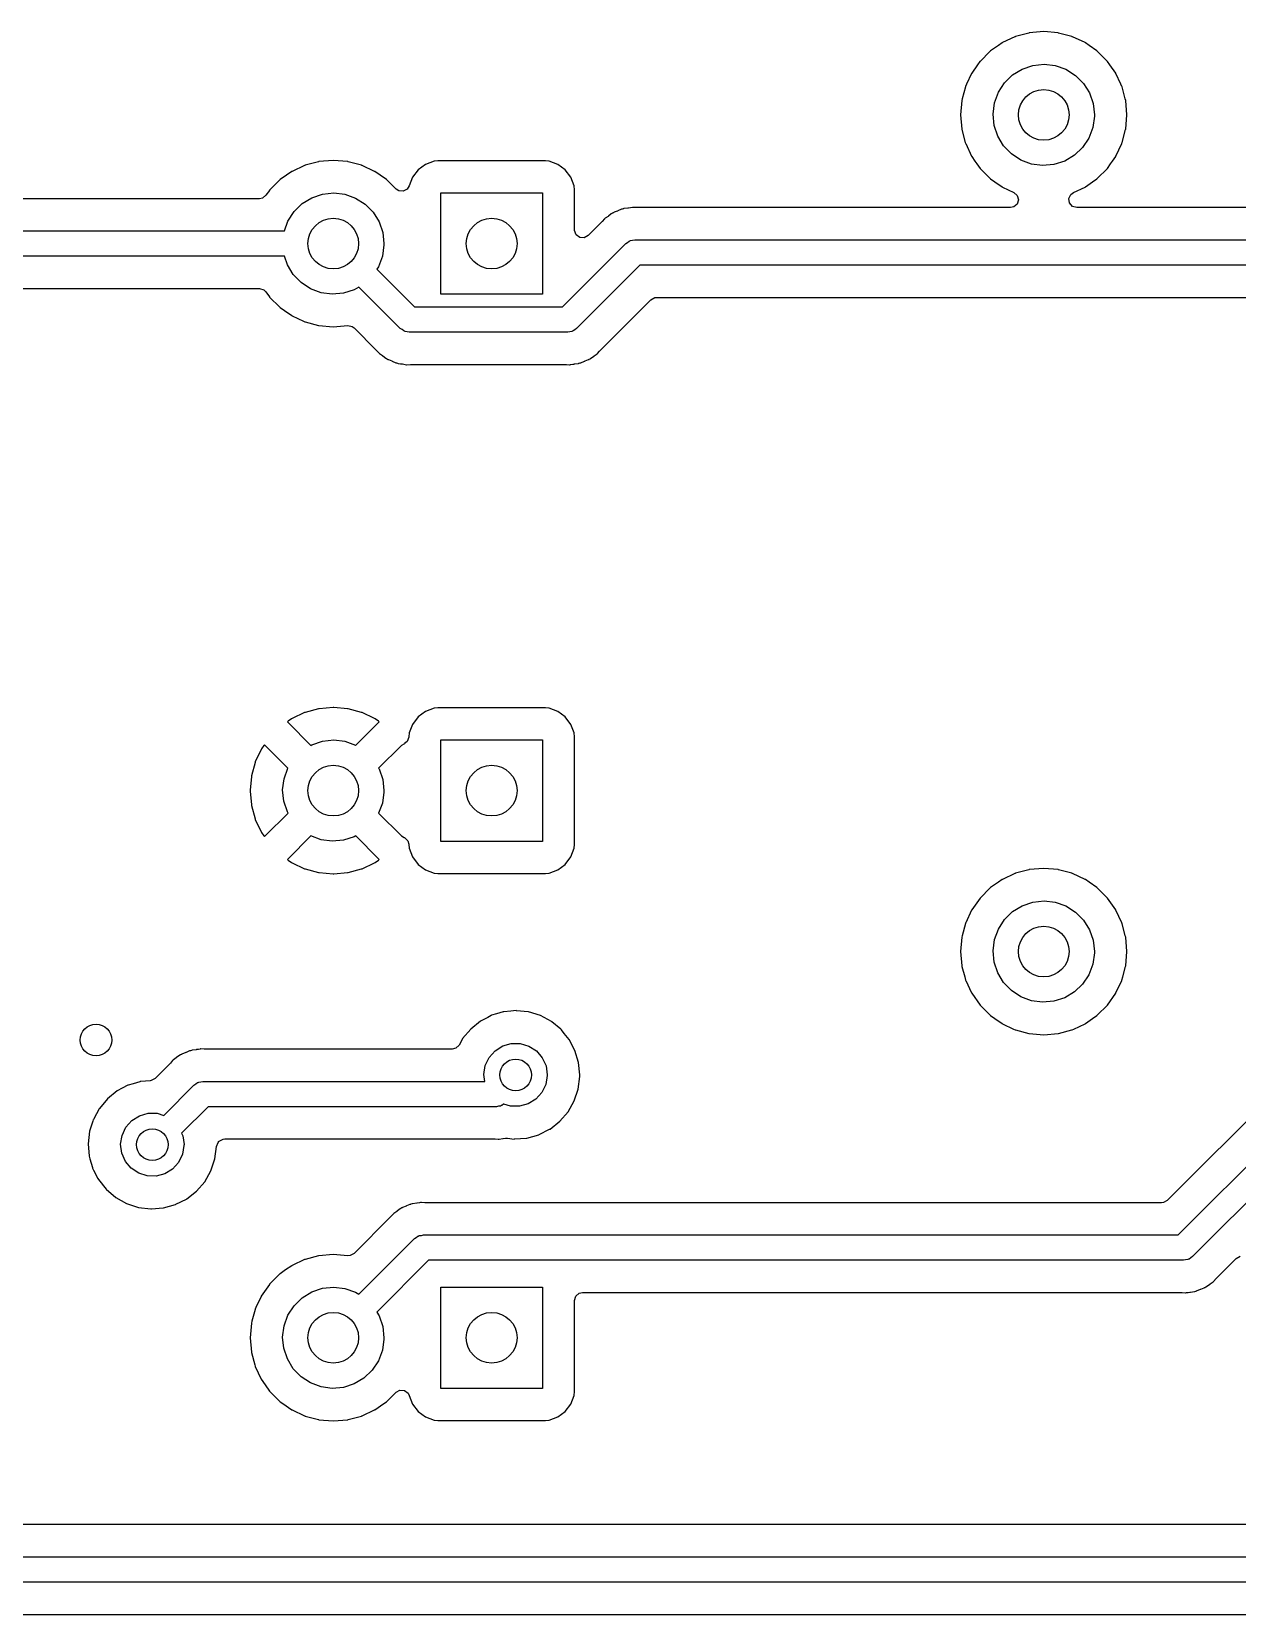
# Model space of a CAD drawing. Extents: x 61 to 228, y -146 to -45.
# Drawn here: x 96.11 to 115.15, y -111.45 to -86.47 of the extents above; entities that cross this region are included whole.
import ezdxf

# ---------------------------------------------------------------- set-up
doc = ezdxf.new("R2010")
doc.units = 0
doc.layers.add('BLACK', color=7, linetype='CONTINUOUS')

msp = doc.modelspace()

# ---------------------------------------------------------------- linework, layer by layer
at = {"layer": 'BLACK', "linetype": 'CONTINUOUS'}
for p, q in [((111.376, -86.6867), (111.252, -86.773)), ((111.435, -86.6449), (111.376, -86.6867)), ((111.44, -86.6426), (111.435, -86.6449)), ((111.638, -86.5504), (111.44, -86.6426)), ((111.44, -86.6426), (111.44, -86.6426)), ((111.643, -86.5481), (111.638, -86.5504)), ((111.638, -86.5504), (111.638, -86.5504)), ((111.648, -86.5467), (111.643, -86.5481)), ((111.859, -86.4903), (111.648, -86.5467)), ((111.648, -86.5467), (111.648, -86.5467)), ((111.864, -86.4889), (111.859, -86.4903)), ((111.859, -86.4903), (111.859, -86.4903)), ((112.092, -86.4689), (111.864, -86.4889)), ((112.32, -86.4889), (112.092, -86.4689)), ((112.325, -86.4903), (112.32, -86.4889)), ((112.326, -86.4903), (112.325, -86.4903)), ((112.536, -86.5467), (112.326, -86.4903)), ((112.541, -86.5481), (112.536, -86.5467)), ((112.536, -86.5467), (112.536, -86.5467)), ((112.546, -86.5504), (112.541, -86.5481)), ((112.744, -86.6426), (112.546, -86.5504)), ((112.546, -86.5504), (112.546, -86.5504)), ((112.749, -86.6449), (112.744, -86.6426)), ((112.744, -86.6426), (112.744, -86.6426)), ((112.809, -86.6867), (112.749, -86.6449)), ((112.932, -86.773), (112.809, -86.6867)), ((111.083, -86.9426), (111.046, -86.995)), ((111.086, -86.9381), (111.083, -86.9426)), ((111.083, -86.9426), (111.083, -86.9426)), ((111.248, -86.7762), (111.086, -86.9381)), ((111.252, -86.773), (111.248, -86.7762)), ((111.252, -86.773), (111.252, -86.773)), ((112.936, -86.7762), (112.932, -86.773)), ((112.932, -86.773), (112.932, -86.773)), ((113.098, -86.9381), (112.936, -86.7762)), ((113.101, -86.9426), (113.098, -86.9381)), ((113.138, -86.995), (113.101, -86.9426)), ((113.101, -86.9426), (113.101, -86.9426)), ((110.952, -87.1306), (110.874, -87.2984)), ((110.955, -87.1257), (110.952, -87.1306)), ((110.952, -87.1306), (110.952, -87.1306)), ((111.046, -86.995), (110.955, -87.1257)), ((111.472, -87.2768), (111.6, -87.152)), ((111.6, -87.152), (111.751, -87.0585)), ((111.751, -87.0585), (111.92, -87.0011)), ((111.92, -87.0011), (112.098, -86.9824)), ((112.098, -86.9824), (112.275, -87.0035)), ((112.275, -87.0035), (112.443, -87.0634)), ((112.443, -87.0634), (112.593, -87.1589)), ((112.593, -87.1589), (112.719, -87.2855)), ((113.23, -87.1257), (113.138, -86.995)), ((113.232, -87.1306), (113.23, -87.1257)), ((113.31, -87.2984), (113.232, -87.1306)), ((113.232, -87.1306), (113.232, -87.1306)), ((110.856, -87.3385), (110.805, -87.532)), ((110.858, -87.3332), (110.856, -87.3385)), ((110.856, -87.3385), (110.856, -87.3385)), ((110.874, -87.2984), (110.858, -87.3332)), ((111.315, -87.5943), (111.376, -87.4267)), ((111.376, -87.4267), (111.472, -87.2768)), ((112.719, -87.2855), (112.814, -87.4367)), ((112.814, -87.4367), (112.872, -87.6052)), ((113.326, -87.3332), (113.31, -87.2984)), ((113.328, -87.3385), (113.326, -87.3332)), ((113.38, -87.532), (113.328, -87.3385)), ((113.328, -87.3385), (113.328, -87.3385)), ((110.799, -87.5543), (110.779, -87.7824)), ((110.805, -87.532), (110.799, -87.5543)), ((111.292, -87.7712), (111.315, -87.5943)), ((112.872, -87.6052), (112.892, -87.7824)), ((113.386, -87.5543), (113.38, -87.532)), ((113.406, -87.7824), (113.386, -87.5543)), ((110.779, -87.7824), (110.799, -88.0105)), ((111.31, -87.9487), (111.292, -87.7712)), ((112.892, -87.8047), (112.867, -87.9814)), ((112.892, -87.7824), (112.892, -87.8047)), ((113.386, -88.0105), (113.406, -87.7824)), ((110.799, -88.0105), (110.8, -88.0158)), ((110.8, -88.0158), (110.8, -88.0158)), ((110.8, -88.0158), (110.854, -88.2164)), ((111.366, -88.118), (111.31, -87.9487)), ((111.458, -88.2705), (111.366, -88.118)), ((112.804, -88.1481), (112.705, -88.2966)), ((112.867, -87.9814), (112.804, -88.1481)), ((113.33, -88.2164), (113.384, -88.0158)), ((113.384, -88.0158), (113.386, -88.0105)), ((113.384, -88.0158), (113.384, -88.0158)), ((110.854, -88.2164), (110.858, -88.2316)), ((110.858, -88.2316), (110.86, -88.2366)), ((110.86, -88.2366), (110.86, -88.2366)), ((110.86, -88.2366), (110.952, -88.4342)), ((110.952, -88.4342), (110.952, -88.4342)), ((110.952, -88.4342), (110.955, -88.4391)), ((110.955, -88.4391), (111.005, -88.5118)), ((111.582, -88.3988), (111.458, -88.2705)), ((111.731, -88.4965), (111.582, -88.3988)), ((112.576, -88.4196), (112.423, -88.5109)), ((112.705, -88.2966), (112.576, -88.4196)), ((113.179, -88.5118), (113.23, -88.4391)), ((113.23, -88.4391), (113.232, -88.4342)), ((113.232, -88.4342), (113.324, -88.2366)), ((113.232, -88.4342), (113.232, -88.4342)), ((113.324, -88.2366), (113.326, -88.2316)), ((113.324, -88.2366), (113.324, -88.2366)), ((113.326, -88.2316), (113.33, -88.2164)), ((100.219, -88.6769), (100.138, -88.734)), ((100.224, -88.6746), (100.219, -88.6769)), ((100.422, -88.5824), (100.224, -88.6746)), ((100.224, -88.6746), (100.224, -88.6746)), ((100.427, -88.5801), (100.422, -88.5824)), ((100.422, -88.5824), (100.422, -88.5824)), ((100.432, -88.5787), (100.427, -88.5801)), ((100.643, -88.5223), (100.432, -88.5787)), ((100.432, -88.5787), (100.432, -88.5787)), ((100.648, -88.5209), (100.643, -88.5223)), ((100.643, -88.5223), (100.643, -88.5223)), ((100.876, -88.5009), (100.648, -88.5209)), ((101.104, -88.5209), (100.876, -88.5009)), ((101.109, -88.5223), (101.104, -88.5209)), ((101.11, -88.5223), (101.109, -88.5223)), ((101.32, -88.5787), (101.11, -88.5223)), ((101.325, -88.5801), (101.32, -88.5787)), ((101.32, -88.5787), (101.32, -88.5787)), ((101.33, -88.5824), (101.325, -88.5801)), ((101.528, -88.6746), (101.33, -88.5824)), ((101.33, -88.5824), (101.33, -88.5824)), ((101.533, -88.6769), (101.528, -88.6746)), ((101.528, -88.6746), (101.528, -88.6746)), ((101.614, -88.734), (101.533, -88.6769)), ((102.213, -88.6511), (102.125, -88.7677)), ((102.329, -88.5638), (102.213, -88.6511)), ((102.466, -88.5127), (102.329, -88.5638)), ((102.528, -88.5059), (102.466, -88.5127)), ((104.224, -88.5059), (102.528, -88.5059)), ((104.286, -88.5127), (104.224, -88.5059)), ((104.423, -88.5638), (104.286, -88.5127)), ((104.539, -88.6511), (104.423, -88.5638)), ((104.627, -88.7677), (104.539, -88.6511)), ((111.005, -88.5118), (111.037, -88.5562)), ((111.037, -88.5562), (111.086, -88.6267)), ((111.086, -88.6267), (111.248, -88.7886)), ((111.899, -88.5586), (111.731, -88.4965)), ((112.075, -88.5822), (111.899, -88.5586)), ((112.253, -88.5661), (112.075, -88.5822)), ((112.423, -88.5109), (112.253, -88.5661)), ((112.936, -88.7886), (113.098, -88.6267)), ((113.098, -88.6267), (113.148, -88.5562)), ((113.148, -88.5562), (113.179, -88.5118)), ((100.032, -88.8082), (99.8699, -88.9701)), ((100.036, -88.805), (100.032, -88.8082)), ((100.138, -88.734), (100.036, -88.805)), ((100.036, -88.805), (100.036, -88.805)), ((101.716, -88.805), (101.614, -88.734)), ((101.72, -88.8082), (101.716, -88.805)), ((101.716, -88.805), (101.716, -88.805)), ((101.866, -88.9539), (101.72, -88.8082)), ((102.072, -88.9034), (102.043, -88.9556)), ((102.074, -88.9041), (102.072, -88.9034)), ((102.125, -88.7677), (102.074, -88.9041)), ((104.678, -88.9041), (104.627, -88.7677)), ((104.685, -88.9663), (104.678, -88.9041)), ((111.248, -88.7886), (111.252, -88.7918)), ((111.252, -88.7918), (111.252, -88.7918)), ((111.252, -88.7918), (111.321, -88.84)), ((111.321, -88.84), (111.435, -88.9199)), ((111.435, -88.9199), (111.44, -88.9222)), ((111.44, -88.9222), (111.44, -88.9222)), ((111.44, -88.9222), (111.622, -89.0067)), ((112.563, -89.0067), (112.744, -88.9222)), ((112.744, -88.9222), (112.749, -88.9199)), ((112.744, -88.9222), (112.744, -88.9222)), ((112.749, -88.9199), (112.863, -88.84)), ((112.863, -88.84), (112.932, -88.7918)), ((112.932, -88.7918), (112.936, -88.7886)), ((112.932, -88.7918), (112.932, -88.7918)), ((99.7092, -89.1059), (79.1809, -89.1059)), ((99.757, -89.0965), (99.7092, -89.1059)), ((99.8124, -89.0522), (99.757, -89.0965)), ((99.8667, -88.9746), (99.8124, -89.0522)), ((99.8699, -88.9701), (99.8667, -88.9746)), ((99.8667, -88.9746), (99.8667, -88.9746)), ((100.256, -89.3088), (100.384, -89.184)), ((100.384, -89.184), (100.535, -89.0905)), ((100.535, -89.0905), (100.704, -89.0331)), ((100.704, -89.0331), (100.882, -89.0144)), ((100.882, -89.0144), (101.059, -89.0355)), ((101.059, -89.0355), (101.227, -89.0954)), ((101.227, -89.0954), (101.377, -89.1909)), ((101.377, -89.1909), (101.503, -89.3175)), ((101.909, -88.982), (101.866, -88.9539)), ((101.98, -88.9884), (101.909, -88.982)), ((102.043, -88.9556), (101.98, -88.9884)), ((102.576, -90.6144), (102.576, -89.0144)), ((102.576, -89.0144), (104.176, -89.0144)), ((104.176, -89.0144), (104.176, -90.6144)), ((104.685, -89.5988), (104.685, -88.9663)), ((111.674, -89.1899), (111.62, -89.236)), ((111.622, -89.0067), (111.675, -89.0537)), ((111.694, -89.1219), (111.674, -89.1899)), ((111.675, -89.0537), (111.694, -89.1219)), ((112.491, -89.103), (112.521, -89.0384)), ((112.501, -89.1733), (112.491, -89.103)), ((112.548, -89.2269), (112.501, -89.1733)), ((112.521, -89.0384), (112.563, -89.0067)), ((100.16, -89.4587), (100.256, -89.3088)), ((101.503, -89.3175), (101.598, -89.4687)), ((105.157, -89.4257), (105.121, -89.4666)), ((105.162, -89.4201), (105.157, -89.4257)), ((105.157, -89.4257), (105.157, -89.4257)), ((105.17, -89.4146), (105.162, -89.4201)), ((105.213, -89.3848), (105.17, -89.4146)), ((105.215, -89.3839), (105.213, -89.3848)), ((105.22, -89.38), (105.215, -89.3839)), ((105.265, -89.3457), (105.22, -89.38)), ((105.271, -89.3411), (105.265, -89.3457)), ((105.265, -89.3457), (105.265, -89.3457)), ((105.278, -89.3381), (105.271, -89.3411)), ((105.28, -89.3367), (105.278, -89.3381)), ((105.295, -89.3285), (105.28, -89.3367)), ((105.297, -89.3272), (105.295, -89.3285)), ((105.303, -89.3229), (105.297, -89.3272)), ((105.311, -89.3203), (105.303, -89.3229)), ((105.343, -89.3081), (105.311, -89.3203)), ((105.311, -89.3203), (105.311, -89.3203)), ((105.363, -89.3004), (105.343, -89.3081)), ((105.369, -89.2979), (105.363, -89.3004)), ((105.428, -89.2722), (105.369, -89.2979)), ((105.435, -89.2709), (105.428, -89.2722)), ((105.438, -89.2701), (105.435, -89.2709)), ((105.454, -89.2657), (105.438, -89.2701)), ((105.457, -89.265), (105.454, -89.2657)), ((105.464, -89.2623), (105.457, -89.265)), ((105.527, -89.2547), (105.464, -89.2623)), ((105.534, -89.2537), (105.527, -89.2547)), ((105.597, -89.2427), (105.534, -89.2537)), ((105.604, -89.2432), (105.597, -89.2427)), ((105.654, -89.2466), (105.604, -89.2432)), ((105.604, -89.2432), (105.604, -89.2432)), ((105.663, -89.2469), (105.654, -89.2466)), ((111.568, -89.2469), (105.663, -89.2469)), ((111.62, -89.236), (111.568, -89.2469)), ((112.616, -89.2469), (112.548, -89.2269)), ((116.568, -89.2469), (112.616, -89.2469)), ((78.9971, -89.6144), (100.103, -89.6144)), ((100.103, -89.6144), (100.16, -89.4587)), ((101.598, -89.4687), (101.656, -89.6372)), ((101.656, -89.6372), (101.676, -89.8144)), ((104.685, -89.6077), (104.685, -89.5988)), ((104.71, -89.6743), (104.685, -89.6077)), ((104.767, -89.7168), (104.71, -89.6743)), ((104.9, -89.6879), (104.837, -89.7219)), ((105.116, -89.4719), (104.9, -89.6879)), ((105.121, -89.4666), (105.116, -89.4719)), ((101.676, -89.8367), (101.651, -90.0134)), ((101.676, -89.8144), (101.676, -89.8367)), ((104.493, -90.8139), (105.493, -89.8138)), ((104.837, -89.7219), (104.767, -89.7168)), ((105.493, -89.8138), (105.521, -89.796)), ((105.521, -89.796), (105.547, -89.7752)), ((105.547, -89.7752), (105.559, -89.7727)), ((105.559, -89.7727), (105.568, -89.7666)), ((105.568, -89.7666), (105.602, -89.7629)), ((105.602, -89.7629), (105.634, -89.7554)), ((105.634, -89.7554), (131.739, -89.7554)), ((100.105, -90.0144), (79.1244, -90.0144)), ((100.15, -90.15), (100.105, -90.0144)), ((100.242, -90.3025), (100.15, -90.15)), ((101.588, -90.1801), (101.562, -90.2179)), ((101.651, -90.0134), (101.588, -90.1801)), ((105.717, -90.1554), (104.717, -91.1556)), ((131.739, -90.1554), (105.717, -90.1554)), ((100.366, -90.4308), (100.242, -90.3025)), ((100.515, -90.5285), (100.366, -90.4308)), ((101.562, -90.2179), (102.158, -90.8139)), ((79.4721, -90.5229), (99.7092, -90.5229)), ((99.7092, -90.5229), (99.7773, -90.5429)), ((99.7773, -90.5429), (99.8124, -90.5766)), ((99.8124, -90.5766), (99.8667, -90.6542)), ((99.8667, -90.6542), (99.8699, -90.6587)), ((99.8699, -90.6587), (100.032, -90.8206)), ((100.683, -90.5906), (100.515, -90.5285)), ((100.859, -90.6142), (100.683, -90.5906)), ((101.037, -90.5981), (100.859, -90.6142)), ((101.207, -90.5429), (101.037, -90.5981)), ((101.279, -90.4999), (101.207, -90.5429)), ((101.934, -91.1553), (101.279, -90.4999)), ((104.176, -90.6144), (102.576, -90.6144)), ((105.891, -90.7008), (105.953, -90.6668)), ((105.953, -90.6668), (105.98, -90.6639)), ((105.98, -90.6639), (115.755, -90.6639)), ((100.032, -90.8206), (100.036, -90.8238)), ((100.036, -90.8238), (100.036, -90.8238)), ((100.036, -90.8238), (100.105, -90.872)), ((100.105, -90.872), (100.219, -90.9519)), ((102.158, -90.8139), (104.493, -90.8139)), ((105.094, -91.4975), (105.891, -90.7008)), ((100.219, -90.9519), (100.224, -90.9542)), ((100.224, -90.9542), (100.224, -90.9542)), ((100.224, -90.9542), (100.403, -91.0376)), ((100.403, -91.0376), (100.427, -91.0487)), ((100.427, -91.0487), (100.432, -91.0501)), ((100.432, -91.0501), (100.432, -91.0501)), ((100.432, -91.0501), (100.643, -91.1065)), ((100.643, -91.1065), (100.643, -91.1065)), ((100.643, -91.1065), (100.648, -91.1079)), ((100.648, -91.1079), (100.876, -91.1279)), ((100.876, -91.1279), (101.104, -91.108)), ((101.104, -91.108), (101.174, -91.1219)), ((101.174, -91.1219), (101.204, -91.1444)), ((101.204, -91.1444), (101.554, -91.4944)), ((101.962, -91.1731), (101.934, -91.1553)), ((101.989, -91.194), (101.962, -91.1731)), ((104.688, -91.1733), (104.662, -91.1941)), ((104.717, -91.1556), (104.688, -91.1733)), ((102, -91.1966), (101.989, -91.194)), ((102.01, -91.2027), (102, -91.1966)), ((102.043, -91.2064), (102.01, -91.2027)), ((102.075, -91.2139), (102.043, -91.2064)), ((104.576, -91.2139), (102.075, -91.2139)), ((104.608, -91.2065), (104.576, -91.2139)), ((104.641, -91.2028), (104.608, -91.2065)), ((104.651, -91.1967), (104.641, -91.2028)), ((104.662, -91.1941), (104.651, -91.1967)), ((101.554, -91.4944), (101.56, -91.5007)), ((101.56, -91.5007), (101.598, -91.5443)), ((101.598, -91.5443), (101.604, -91.5487)), ((101.604, -91.5487), (101.65, -91.581)), ((101.65, -91.581), (101.656, -91.585)), ((101.656, -91.585), (101.706, -91.6244)), ((101.706, -91.6244), (101.713, -91.6275)), ((101.713, -91.6275), (101.715, -91.6289)), ((101.715, -91.6289), (101.73, -91.6373)), ((101.73, -91.6373), (101.732, -91.6385)), ((101.732, -91.6385), (101.738, -91.6429)), ((101.738, -91.6429), (101.745, -91.6457)), ((101.745, -91.6457), (101.745, -91.6457)), ((101.745, -91.6457), (101.798, -91.6661)), ((101.798, -91.6661), (101.804, -91.6687)), ((101.804, -91.6687), (101.862, -91.695)), ((104.782, -91.6972), (104.84, -91.6715)), ((104.84, -91.6715), (104.847, -91.669)), ((104.847, -91.669), (104.851, -91.6673)), ((104.851, -91.6673), (104.906, -91.6464)), ((104.906, -91.6464), (104.913, -91.6421)), ((104.913, -91.6421), (104.915, -91.6409)), ((104.915, -91.6409), (104.93, -91.6326)), ((104.93, -91.6326), (104.932, -91.6313)), ((104.932, -91.6313), (104.939, -91.6282)), ((104.939, -91.6282), (104.99, -91.5893)), ((104.99, -91.5893), (104.995, -91.5855)), ((104.995, -91.5855), (105.041, -91.5536)), ((105.041, -91.5536), (105.048, -91.5493)), ((105.041, -91.5536), (105.041, -91.5536)), ((105.048, -91.5493), (105.08, -91.5133)), ((105.08, -91.5133), (105.089, -91.5027)), ((105.089, -91.5027), (105.094, -91.4975)), ((101.862, -91.695), (101.87, -91.6963)), ((101.87, -91.6963), (101.872, -91.6971)), ((101.872, -91.6971), (101.888, -91.7018)), ((101.888, -91.7018), (101.891, -91.7024)), ((101.891, -91.7024), (101.898, -91.7052)), ((101.898, -91.7052), (101.906, -91.7062)), ((101.906, -91.7062), (101.906, -91.7062)), ((101.906, -91.7062), (101.938, -91.7105)), ((101.938, -91.7105), (101.961, -91.7135)), ((101.961, -91.7135), (101.968, -91.7146)), ((101.968, -91.7146), (102.031, -91.7262)), ((102.031, -91.7262), (102.038, -91.7258)), ((102.038, -91.7258), (102.093, -91.7226)), ((102.038, -91.7258), (102.038, -91.7258)), ((102.093, -91.7226), (102.1, -91.7224)), ((102.1, -91.7224), (104.547, -91.7224)), ((104.547, -91.7224), (104.555, -91.7227)), ((104.555, -91.7227), (104.605, -91.7261)), ((104.605, -91.7261), (104.605, -91.7261)), ((104.605, -91.7261), (104.613, -91.7266)), ((104.613, -91.7266), (104.62, -91.7253)), ((104.62, -91.7253), (104.658, -91.7188)), ((104.62, -91.7253), (104.62, -91.7253)), ((104.658, -91.7188), (104.676, -91.7156)), ((104.676, -91.7156), (104.682, -91.7147)), ((104.682, -91.7147), (104.746, -91.707)), ((104.746, -91.707), (104.753, -91.7043)), ((104.753, -91.7043), (104.756, -91.7037)), ((104.756, -91.7037), (104.772, -91.6992)), ((104.772, -91.6992), (104.774, -91.6985)), ((104.774, -91.6985), (104.782, -91.6972)), ((100.643, -97.1588), (100.432, -97.2152)), ((100.654, -97.1569), (100.643, -97.1588)), ((100.871, -97.1379), (100.654, -97.1569)), ((100.882, -97.1379), (100.871, -97.1379)), ((101.099, -97.1569), (100.882, -97.1379)), ((101.109, -97.1588), (101.099, -97.1569)), ((101.32, -97.2152), (101.109, -97.1588)), ((102.466, -97.1487), (102.329, -97.1998)), ((102.528, -97.1419), (102.466, -97.1487)), ((104.224, -97.1419), (102.528, -97.1419)), ((104.286, -97.1487), (104.224, -97.1419)), ((104.423, -97.1998), (104.286, -97.1487)), ((100.163, -97.3529), (100.155, -97.3634)), ((100.155, -97.3634), (100.162, -97.3768)), ((100.162, -97.3768), (100.521, -97.7357)), ((100.215, -97.3165), (100.163, -97.3529)), ((100.225, -97.311), (100.215, -97.3165)), ((100.422, -97.2189), (100.225, -97.311)), ((100.432, -97.2152), (100.422, -97.2189)), ((101.232, -97.7349), (101.591, -97.3761)), ((101.33, -97.2189), (101.32, -97.2152)), ((101.528, -97.311), (101.33, -97.2189)), ((101.537, -97.3165), (101.528, -97.311)), ((101.588, -97.3523), (101.537, -97.3165)), ((101.598, -97.3643), (101.588, -97.3523)), ((101.591, -97.3761), (101.598, -97.3643)), ((102.125, -97.4037), (102.074, -97.5401)), ((102.213, -97.2871), (102.125, -97.4037)), ((102.329, -97.1998), (102.213, -97.2871)), ((104.539, -97.2871), (104.423, -97.1998)), ((104.627, -97.4037), (104.539, -97.2871)), ((104.678, -97.5401), (104.627, -97.4037)), ((100.535, -97.7265), (100.704, -97.6691)), ((100.704, -97.6691), (100.882, -97.6504)), ((100.882, -97.6504), (101.059, -97.6715)), ((101.059, -97.6715), (101.227, -97.7314)), ((102.044, -97.6725), (101.998, -97.7082)), ((102.068, -97.6056), (102.044, -97.6725)), ((102.074, -97.5401), (102.068, -97.6023)), ((102.068, -97.6023), (102.068, -97.6056)), ((102.576, -99.2504), (102.576, -97.6504)), ((102.576, -97.6504), (104.176, -97.6504)), ((104.176, -97.6504), (104.176, -99.2504)), ((104.685, -97.6023), (104.678, -97.5401)), ((104.685, -99.2985), (104.685, -97.6023)), ((99.7367, -97.7989), (99.6446, -97.9963)), ((99.7422, -97.7894), (99.7367, -97.7989)), ((99.778, -97.7382), (99.7422, -97.7894)), ((99.79, -97.7289), (99.778, -97.7382)), ((99.8018, -97.7353), (99.79, -97.7289)), ((100.16, -98.0937), (99.8018, -97.7353)), ((100.521, -97.7357), (100.535, -97.7265)), ((101.227, -97.7314), (101.232, -97.7349)), ((101.95, -97.736), (101.591, -98.0945)), ((101.988, -97.7161), (101.95, -97.736)), ((101.999, -97.7101), (101.988, -97.7158)), ((101.988, -97.7158), (101.988, -97.716)), ((101.988, -97.716), (101.988, -97.7161)), ((101.998, -97.7082), (101.999, -97.7101)), ((99.6409, -98.0066), (99.5845, -98.2171)), ((99.6446, -97.9963), (99.6409, -98.0066)), ((100.099, -98.2623), (100.16, -98.0947)), ((100.16, -98.0947), (100.16, -98.0937)), ((101.591, -98.0945), (101.598, -98.1047)), ((101.598, -98.1047), (101.656, -98.2732)), ((99.5826, -98.2279), (99.5636, -98.4449)), ((99.5845, -98.2171), (99.5826, -98.2279)), ((100.076, -98.4392), (100.099, -98.2623)), ((101.656, -98.2732), (101.676, -98.4504)), ((99.5636, -98.4449), (99.5636, -98.4559)), ((99.5636, -98.4559), (99.5826, -98.6729)), ((99.5826, -98.6729), (99.5845, -98.6837)), ((99.5845, -98.6837), (99.6409, -98.8942)), ((100.094, -98.6167), (100.076, -98.4392)), ((100.15, -98.786), (100.094, -98.6167)), ((101.651, -98.6494), (101.591, -98.8064)), ((101.676, -98.4727), (101.651, -98.6494)), ((101.676, -98.4504), (101.676, -98.4727)), ((99.6409, -98.8942), (99.6446, -98.9045)), ((99.6446, -98.9045), (99.7367, -99.1019)), ((99.8025, -99.1648), (100.162, -98.8055)), ((100.162, -98.8055), (100.15, -98.786)), ((101.591, -98.8064), (101.95, -99.1655)), ((99.7367, -99.1019), (99.7422, -99.1114)), ((99.7422, -99.1114), (99.7786, -99.1634)), ((99.7786, -99.1634), (99.7891, -99.1718)), ((99.7891, -99.1718), (99.8025, -99.1648)), ((100.52, -99.1661), (100.161, -99.5247)), ((100.683, -99.2266), (100.52, -99.1661)), ((101.207, -99.1789), (101.037, -99.2341)), ((101.231, -99.1644), (101.207, -99.1789)), ((101.59, -99.524), (101.231, -99.1644)), ((101.95, -99.1655), (101.992, -99.1883)), ((100.859, -99.2502), (100.683, -99.2266)), ((101.037, -99.2341), (100.859, -99.2502)), ((101.992, -99.1883), (102.002, -99.1904)), ((102.002, -99.1904), (102.052, -99.2407)), ((102.052, -99.2407), (102.068, -99.2942)), ((102.068, -99.2942), (102.068, -99.2951)), ((102.068, -99.2951), (102.068, -99.2985)), ((102.068, -99.2985), (102.074, -99.3607)), ((102.074, -99.3607), (102.125, -99.4971)), ((104.176, -99.2504), (102.576, -99.2504)), ((104.627, -99.4971), (104.678, -99.3607)), ((104.678, -99.3607), (104.685, -99.2985)), ((100.161, -99.5247), (100.155, -99.5365)), ((100.155, -99.5365), (100.164, -99.5485)), ((100.164, -99.5485), (100.215, -99.5843)), ((100.215, -99.5843), (100.225, -99.5898)), ((100.225, -99.5898), (100.422, -99.6819)), ((100.422, -99.6819), (100.432, -99.6856)), ((100.432, -99.6856), (100.643, -99.742)), ((101.109, -99.742), (101.32, -99.6856)), ((101.32, -99.6856), (101.33, -99.6819)), ((101.33, -99.6819), (101.528, -99.5898)), ((101.528, -99.5898), (101.537, -99.5843)), ((101.537, -99.5843), (101.589, -99.5479)), ((101.589, -99.5479), (101.598, -99.5374)), ((101.598, -99.5374), (101.59, -99.524)), ((102.125, -99.4971), (102.213, -99.6137)), ((102.213, -99.6137), (102.329, -99.701)), ((104.423, -99.701), (104.539, -99.6137)), ((104.539, -99.6137), (104.627, -99.4971)), ((112.092, -99.6769), (111.864, -99.6969)), ((112.32, -99.6969), (112.092, -99.6769)), ((100.643, -99.742), (100.654, -99.7439)), ((100.654, -99.7439), (100.871, -99.7629)), ((100.871, -99.7629), (100.882, -99.7629)), ((100.882, -99.7629), (101.099, -99.7439)), ((101.099, -99.7439), (101.109, -99.742)), ((102.329, -99.701), (102.466, -99.7521)), ((102.466, -99.7521), (102.528, -99.7589)), ((102.528, -99.7589), (104.224, -99.7589)), ((104.224, -99.7589), (104.286, -99.7521)), ((104.286, -99.7521), (104.423, -99.701)), ((111.376, -99.8947), (111.252, -99.981)), ((111.435, -99.8529), (111.376, -99.8947)), ((111.44, -99.8506), (111.435, -99.8529)), ((111.638, -99.7584), (111.44, -99.8506)), ((111.44, -99.8506), (111.44, -99.8506)), ((111.643, -99.7561), (111.638, -99.7584)), ((111.638, -99.7584), (111.638, -99.7584)), ((111.648, -99.7547), (111.643, -99.7561)), ((111.859, -99.6983), (111.648, -99.7547)), ((111.648, -99.7547), (111.648, -99.7547)), ((111.864, -99.6969), (111.859, -99.6983)), ((111.859, -99.6983), (111.859, -99.6983)), ((112.325, -99.6983), (112.32, -99.6969)), ((112.326, -99.6983), (112.325, -99.6983)), ((112.536, -99.7547), (112.326, -99.6983)), ((112.541, -99.7561), (112.536, -99.7547)), ((112.536, -99.7547), (112.536, -99.7547)), ((112.546, -99.7584), (112.541, -99.7561)), ((112.744, -99.8506), (112.546, -99.7584)), ((112.546, -99.7584), (112.546, -99.7584)), ((112.749, -99.8529), (112.744, -99.8506)), ((112.744, -99.8506), (112.744, -99.8506)), ((112.809, -99.8947), (112.749, -99.8529)), ((112.932, -99.981), (112.809, -99.8947)), ((111.086, -100.146), (110.955, -100.334)), ((111.248, -99.9842), (111.086, -100.146)), ((111.252, -99.981), (111.248, -99.9842)), ((111.252, -99.981), (111.252, -99.981)), ((112.936, -99.9842), (112.932, -99.981)), ((112.932, -99.981), (112.932, -99.981)), ((113.098, -100.146), (112.936, -99.9842)), ((113.23, -100.334), (113.098, -100.146)), ((110.952, -100.339), (110.86, -100.536)), ((110.955, -100.334), (110.952, -100.339)), ((110.952, -100.339), (110.952, -100.339)), ((111.472, -100.485), (111.6, -100.36)), ((111.6, -100.36), (111.751, -100.267)), ((111.751, -100.267), (111.92, -100.209)), ((111.92, -100.209), (112.098, -100.19)), ((112.098, -100.19), (112.275, -100.212)), ((112.275, -100.212), (112.443, -100.271)), ((112.443, -100.271), (112.593, -100.367)), ((112.593, -100.367), (112.719, -100.493)), ((113.232, -100.339), (113.23, -100.334)), ((113.324, -100.536), (113.232, -100.339)), ((113.232, -100.339), (113.232, -100.339)), ((110.856, -100.546), (110.805, -100.74)), ((110.858, -100.541), (110.856, -100.546)), ((110.856, -100.546), (110.856, -100.546)), ((110.86, -100.536), (110.858, -100.541)), ((111.315, -100.802), (111.376, -100.635)), ((111.376, -100.635), (111.472, -100.485)), ((112.719, -100.493), (112.814, -100.645)), ((112.814, -100.645), (112.872, -100.813)), ((113.326, -100.541), (113.324, -100.536)), ((113.328, -100.546), (113.326, -100.541)), ((113.38, -100.74), (113.328, -100.546)), ((113.328, -100.546), (113.328, -100.546)), ((110.799, -100.762), (110.779, -100.99)), ((110.805, -100.74), (110.799, -100.762)), ((111.292, -100.979), (111.315, -100.802)), ((112.872, -100.813), (112.892, -100.99)), ((113.386, -100.762), (113.38, -100.74)), ((113.406, -100.99), (113.386, -100.762)), ((110.779, -100.99), (110.799, -101.218)), ((111.31, -101.157), (111.292, -100.979)), ((111.366, -101.326), (111.31, -101.157)), ((112.892, -101.013), (112.867, -101.189)), ((112.892, -100.99), (112.892, -101.013)), ((113.386, -101.218), (113.406, -100.99)), ((110.799, -101.218), (110.8, -101.224)), ((110.8, -101.224), (110.8, -101.224)), ((110.8, -101.224), (110.845, -101.391)), ((110.845, -101.391), (110.858, -101.44)), ((111.458, -101.479), (111.366, -101.326)), ((112.804, -101.356), (112.705, -101.505)), ((112.867, -101.189), (112.804, -101.356)), ((113.326, -101.44), (113.339, -101.391)), ((113.339, -101.391), (113.384, -101.224)), ((113.384, -101.224), (113.386, -101.218)), ((113.384, -101.224), (113.384, -101.224)), ((110.858, -101.44), (110.86, -101.445)), ((110.86, -101.445), (110.86, -101.445)), ((110.86, -101.445), (110.952, -101.642)), ((110.952, -101.642), (110.952, -101.642)), ((110.952, -101.642), (110.955, -101.647)), ((110.955, -101.647), (111.086, -101.835)), ((111.582, -101.607), (111.458, -101.479)), ((111.731, -101.704), (111.582, -101.607)), ((112.576, -101.628), (112.423, -101.719)), ((112.705, -101.505), (112.576, -101.628)), ((113.098, -101.835), (113.23, -101.647)), ((113.23, -101.647), (113.232, -101.642)), ((113.232, -101.642), (113.324, -101.445)), ((113.232, -101.642), (113.232, -101.642)), ((113.324, -101.445), (113.326, -101.44)), ((113.324, -101.445), (113.324, -101.445)), ((103.678, -101.931), (103.57, -101.941)), ((103.761, -101.923), (103.678, -101.931)), ((103.767, -101.924), (103.761, -101.923)), ((103.951, -101.943), (103.767, -101.924)), ((103.767, -101.924), (103.767, -101.924)), ((111.086, -101.835), (111.248, -101.997)), ((111.899, -101.767), (111.731, -101.704)), ((112.075, -101.79), (111.899, -101.767)), ((112.253, -101.774), (112.075, -101.79)), ((112.423, -101.719), (112.253, -101.774)), ((112.936, -101.997), (113.098, -101.835)), ((103.199, -102.089), (103.045, -102.213)), ((103.314, -102.029), (103.199, -102.089)), ((103.369, -102), (103.314, -102.029)), ((103.374, -101.997), (103.369, -102)), ((103.369, -102), (103.369, -102)), ((103.453, -101.974), (103.374, -101.997)), ((103.558, -101.943), (103.453, -101.974)), ((103.564, -101.941), (103.558, -101.943)), ((103.558, -101.943), (103.558, -101.943)), ((103.57, -101.941), (103.564, -101.941)), ((103.57, -101.941), (103.57, -101.941)), ((103.958, -101.944), (103.951, -101.943)), ((103.951, -101.943), (103.951, -101.943)), ((104.146, -102.002), (103.958, -101.944)), ((104.32, -102.097), (104.146, -102.002)), ((104.325, -102.1), (104.32, -102.097)), ((104.467, -102.217), (104.325, -102.1)), ((104.325, -102.1), (104.325, -102.1)), ((111.248, -101.997), (111.252, -102)), ((111.252, -102), (111.252, -102)), ((111.252, -102), (111.321, -102.048)), ((111.321, -102.048), (111.435, -102.128)), ((111.435, -102.128), (111.44, -102.13)), ((111.44, -102.13), (111.44, -102.13)), ((111.44, -102.13), (111.617, -102.213)), ((112.567, -102.213), (112.744, -102.13)), ((112.744, -102.13), (112.749, -102.128)), ((112.744, -102.13), (112.744, -102.13)), ((112.749, -102.128), (112.863, -102.048)), ((112.863, -102.048), (112.932, -102)), ((112.932, -102), (112.936, -101.997)), ((112.932, -102), (112.932, -102)), ((102.915, -102.37), (102.861, -102.467)), ((102.918, -102.364), (102.915, -102.37)), ((102.915, -102.37), (102.915, -102.37)), ((103.045, -102.213), (102.918, -102.364)), ((104.473, -102.223), (104.467, -102.217)), ((104.477, -102.227), (104.473, -102.223)), ((104.523, -102.284), (104.477, -102.227)), ((104.477, -102.227), (104.477, -102.227)), ((104.598, -102.376), (104.523, -102.284)), ((104.691, -102.55), (104.598, -102.376)), ((111.617, -102.213), (111.643, -102.225)), ((111.643, -102.225), (111.648, -102.226)), ((111.648, -102.226), (111.648, -102.226)), ((111.648, -102.226), (111.859, -102.283)), ((111.859, -102.283), (111.859, -102.283)), ((111.859, -102.283), (111.864, -102.284)), ((111.864, -102.284), (112.092, -102.304)), ((112.092, -102.304), (112.32, -102.284)), ((112.32, -102.284), (112.325, -102.283)), ((112.325, -102.283), (112.326, -102.283)), ((112.326, -102.283), (112.536, -102.226)), ((112.536, -102.226), (112.541, -102.225)), ((112.536, -102.226), (112.536, -102.226)), ((112.541, -102.225), (112.567, -102.213)), ((98.3972, -102.669), (98.3508, -102.701)), ((98.4025, -102.665), (98.3972, -102.669)), ((98.4532, -102.626), (98.4025, -102.665)), ((98.4601, -102.623), (98.4532, -102.626)), ((98.4624, -102.622), (98.4601, -102.623)), ((98.4772, -102.614), (98.4624, -102.622)), ((98.4796, -102.612), (98.4772, -102.614)), ((98.4858, -102.608), (98.4796, -102.612)), ((98.5456, -102.585), (98.4858, -102.608)), ((98.5517, -102.583), (98.5456, -102.585)), ((98.6033, -102.56), (98.5517, -102.583)), ((98.6102, -102.557), (98.6033, -102.56)), ((98.6177, -102.556), (98.6102, -102.557)), ((98.6202, -102.555), (98.6177, -102.556)), ((98.6365, -102.551), (98.6202, -102.555)), ((98.6392, -102.55), (98.6365, -102.551)), ((98.6463, -102.547), (98.6392, -102.55)), ((98.7097, -102.54), (98.6463, -102.547)), ((98.7162, -102.539), (98.7097, -102.54)), ((98.7452, -102.534), (98.7162, -102.539)), ((98.7717, -102.529), (98.7452, -102.534)), ((98.7791, -102.528), (98.7717, -102.529)), ((98.7717, -102.529), (98.7717, -102.529)), ((98.7867, -102.528), (98.7791, -102.528)), ((98.8368, -102.532), (98.7867, -102.528)), ((98.7867, -102.528), (98.7867, -102.528)), ((98.8454, -102.532), (98.8368, -102.532)), ((102.751, -102.532), (98.8454, -102.532)), ((102.811, -102.517), (102.751, -102.532)), ((102.861, -102.467), (102.811, -102.517)), ((103.276, -102.79), (103.336, -102.662)), ((103.336, -102.662), (103.43, -102.556)), ((103.43, -102.556), (103.55, -102.48)), ((103.55, -102.48), (103.686, -102.441)), ((103.686, -102.441), (103.828, -102.442)), ((103.828, -102.442), (103.964, -102.483)), ((103.964, -102.483), (104.082, -102.56)), ((104.082, -102.56), (104.175, -102.667)), ((104.175, -102.667), (104.234, -102.796)), ((104.748, -102.74), (104.691, -102.55)), ((98.2981, -102.757), (98.0627, -102.992)), ((98.3031, -102.752), (98.2981, -102.757)), ((98.3395, -102.711), (98.3031, -102.752)), ((98.3445, -102.705), (98.3395, -102.711)), ((98.3395, -102.711), (98.3395, -102.711)), ((98.3508, -102.701), (98.3445, -102.705)), ((98.3508, -102.701), (98.3508, -102.701)), ((103.254, -102.931), (103.276, -102.79)), ((103.268, -103.04), (103.254, -102.931)), ((104.234, -102.796), (104.254, -102.937)), ((104.767, -102.937), (104.748, -102.74)), ((97.5427, -103.149), (97.4637, -103.19)), ((97.6335, -103.102), (97.5427, -103.149)), ((97.639, -103.099), (97.6335, -103.102)), ((97.6335, -103.102), (97.6335, -103.102)), ((97.7177, -103.076), (97.639, -103.099)), ((97.8228, -103.045), (97.7177, -103.076)), ((97.8287, -103.043), (97.8228, -103.045)), ((97.8228, -103.045), (97.8228, -103.045)), ((97.8348, -103.042), (97.8287, -103.043)), ((97.8349, -103.042), (97.8348, -103.042)), ((97.985, -103.029), (97.8349, -103.042)), ((98.0004, -103.026), (97.985, -103.029)), ((98.0627, -102.992), (98.0004, -103.026)), ((98.1986, -103.576), (98.6753, -103.099)), ((98.6753, -103.099), (98.7036, -103.081)), ((98.7036, -103.081), (98.7298, -103.06)), ((98.7298, -103.06), (98.741, -103.058)), ((98.741, -103.058), (98.7507, -103.052)), ((98.7507, -103.052), (98.7839, -103.048)), ((98.7839, -103.048), (98.8165, -103.04)), ((98.8165, -103.04), (103.268, -103.04)), ((104.23, -103.089), (104.168, -103.216)), ((104.254, -102.949), (104.23, -103.089)), ((104.254, -102.937), (104.254, -102.949)), ((104.68, -103.349), (104.742, -103.161)), ((104.742, -103.161), (104.767, -102.965)), ((104.767, -102.94), (104.767, -102.937)), ((104.767, -102.944), (104.767, -102.94)), ((104.767, -102.94), (104.767, -102.94)), ((104.767, -102.965), (104.767, -102.944)), ((115.941, -103.021), (114.043, -104.919)), ((97.3096, -103.314), (97.1824, -103.466)), ((97.4637, -103.19), (97.3096, -103.314)), ((103.482, -103.433), (103.45, -103.441)), ((103.516, -103.429), (103.482, -103.433)), ((103.525, -103.423), (103.516, -103.429)), ((103.537, -103.421), (103.525, -103.423)), ((103.563, -103.4), (103.537, -103.421)), ((103.567, -103.397), (103.563, -103.4)), ((103.674, -103.43), (103.567, -103.397)), ((103.816, -103.433), (103.674, -103.43)), ((103.952, -103.396), (103.816, -103.433)), ((104.073, -103.321), (103.952, -103.396)), ((104.168, -103.216), (104.073, -103.321)), ((104.582, -103.521), (104.68, -103.349)), ((114.217, -105.464), (116.318, -103.363)), ((97.0772, -103.67), (97.0274, -103.828)), ((97.0853, -103.645), (97.0772, -103.67)), ((97.0872, -103.639), (97.0853, -103.645)), ((97.0853, -103.645), (97.0853, -103.645)), ((97.1363, -103.55), (97.0872, -103.639)), ((97.1795, -103.471), (97.1363, -103.55)), ((97.1824, -103.466), (97.1795, -103.471)), ((97.1795, -103.471), (97.1795, -103.471)), ((97.6007, -103.764), (97.6945, -103.658)), ((97.6945, -103.658), (97.8144, -103.582)), ((97.8144, -103.582), (97.9507, -103.543)), ((97.9507, -103.543), (98.0925, -103.544)), ((98.0925, -103.544), (98.1986, -103.576)), ((98.8993, -103.441), (98.4808, -103.859)), ((103.45, -103.441), (98.8993, -103.441)), ((104.297, -103.792), (104.453, -103.67)), ((104.453, -103.67), (104.582, -103.521)), ((97.0274, -103.828), (97.0053, -104.024)), ((97.5186, -104.032), (97.5404, -103.892)), ((97.5404, -103.892), (97.6007, -103.764)), ((98.4808, -103.859), (98.4985, -103.898)), ((98.4985, -103.898), (98.5186, -104.038)), ((103.93, -103.935), (104.12, -103.881)), ((104.12, -103.881), (104.126, -103.879)), ((104.126, -103.879), (104.291, -103.795)), ((104.126, -103.879), (104.126, -103.879)), ((104.291, -103.795), (104.297, -103.792)), ((104.291, -103.795), (104.291, -103.795)), ((116.542, -103.705), (114.441, -105.806)), ((97.0053, -104.024), (97.0058, -104.03)), ((97.0058, -104.03), (97.0212, -104.213)), ((97.537, -104.173), (97.5186, -104.032)), ((97.5941, -104.303), (97.537, -104.173)), ((98.5185, -104.051), (98.4949, -104.19)), ((98.5186, -104.038), (98.5185, -104.051)), ((99.0068, -104.263), (99.0316, -104.067)), ((99.0316, -104.067), (99.0328, -104.067)), ((99.0328, -104.067), (99.0557, -104.005)), ((99.0557, -104.005), (99.0676, -103.991)), ((99.0676, -103.991), (99.0731, -103.986)), ((99.0731, -103.986), (99.1354, -103.952)), ((99.1354, -103.952), (99.1622, -103.949)), ((99.1622, -103.949), (103.421, -103.949)), ((103.421, -103.949), (103.43, -103.949)), ((103.43, -103.949), (103.48, -103.953)), ((103.48, -103.953), (103.48, -103.953)), ((103.48, -103.953), (103.487, -103.953)), ((103.487, -103.953), (103.495, -103.952)), ((103.495, -103.952), (103.55, -103.942)), ((103.495, -103.952), (103.495, -103.952)), ((103.55, -103.942), (103.557, -103.941)), ((103.557, -103.941), (103.594, -103.937)), ((103.594, -103.937), (103.624, -103.937)), ((103.624, -103.937), (103.733, -103.95)), ((103.733, -103.95), (103.739, -103.949)), ((103.739, -103.949), (103.924, -103.935)), ((103.739, -103.949), (103.739, -103.949)), ((103.924, -103.935), (103.924, -103.935)), ((103.924, -103.935), (103.93, -103.935)), ((97.0212, -104.213), (97.0219, -104.221)), ((97.0219, -104.221), (97.0342, -104.264)), ((97.0342, -104.264), (97.0732, -104.4)), ((97.0732, -104.4), (97.0764, -104.411)), ((97.0764, -104.411), (97.0903, -104.439)), ((97.6853, -104.411), (97.5941, -104.303)), ((97.8033, -104.49), (97.6853, -104.411)), ((98.338, -104.423), (98.2172, -104.497)), ((98.4331, -104.318), (98.338, -104.423)), ((98.4949, -104.19), (98.4331, -104.318)), ((98.9444, -104.451), (99.0068, -104.263)), ((97.0903, -104.439), (97.1599, -104.574)), ((97.1599, -104.574), (97.1668, -104.587)), ((97.1668, -104.587), (97.2896, -104.742)), ((97.9387, -104.532), (97.8033, -104.49)), ((98.0804, -104.535), (97.9387, -104.532)), ((98.2172, -104.497), (98.0804, -104.535)), ((98.7174, -104.772), (98.8467, -104.623)), ((98.8467, -104.623), (98.9444, -104.451)), ((97.2896, -104.742), (97.2943, -104.746)), ((97.2943, -104.746), (97.2943, -104.746)), ((97.2943, -104.746), (97.3241, -104.772)), ((97.3241, -104.772), (97.4402, -104.871)), ((97.4402, -104.871), (97.6129, -104.967)), ((98.3906, -104.98), (98.5561, -104.897)), ((98.5561, -104.897), (98.5616, -104.894)), ((98.5561, -104.897), (98.5561, -104.897)), ((98.5616, -104.894), (98.7174, -104.772)), ((114.043, -104.919), (113.981, -104.953)), ((97.6129, -104.967), (97.801, -105.028)), ((97.801, -105.028), (97.9974, -105.052)), ((97.9974, -105.052), (98.0035, -105.051)), ((98.0035, -105.051), (98.1884, -105.037)), ((98.0035, -105.051), (98.0035, -105.051)), ((98.1884, -105.037), (98.1946, -105.036)), ((98.1884, -105.037), (98.1884, -105.037)), ((98.1946, -105.036), (98.3851, -104.983)), ((98.3851, -104.983), (98.3906, -104.98)), ((98.3906, -104.98), (98.3906, -104.98)), ((101.78, -105.18), (101.204, -105.756)), ((101.785, -105.175), (101.78, -105.18)), ((101.821, -105.134), (101.785, -105.175)), ((101.827, -105.129), (101.821, -105.134)), ((101.821, -105.134), (101.821, -105.134)), ((101.833, -105.124), (101.827, -105.129)), ((101.879, -105.092), (101.833, -105.124)), ((101.833, -105.124), (101.833, -105.124)), ((101.884, -105.089), (101.879, -105.092)), ((101.916, -105.064), (101.884, -105.089)), ((101.929, -105.054), (101.916, -105.064)), ((101.935, -105.05), (101.929, -105.054)), ((101.929, -105.054), (101.929, -105.054)), ((101.942, -105.047), (101.935, -105.05)), ((101.944, -105.045), (101.942, -105.047)), ((101.959, -105.037), (101.944, -105.045)), ((101.962, -105.036), (101.959, -105.037)), ((101.968, -105.032), (101.962, -105.036)), ((102.026, -105.01), (101.968, -105.032)), ((102.028, -105.009), (102.026, -105.01)), ((102.034, -105.006), (102.028, -105.009)), ((102.085, -104.984), (102.034, -105.006)), ((102.092, -104.981), (102.085, -104.984)), ((102.085, -104.984), (102.085, -104.984)), ((102.1, -104.979), (102.092, -104.981)), ((102.102, -104.979), (102.1, -104.979)), ((102.119, -104.974), (102.102, -104.979)), ((102.121, -104.974), (102.119, -104.974)), ((102.128, -104.971), (102.121, -104.974)), ((102.192, -104.963), (102.128, -104.971)), ((102.198, -104.962), (102.192, -104.963)), ((102.239, -104.955), (102.198, -104.962)), ((102.254, -104.953), (102.239, -104.955)), ((102.261, -104.951), (102.254, -104.953)), ((102.254, -104.953), (102.254, -104.953)), ((102.269, -104.952), (102.261, -104.951)), ((102.319, -104.955), (102.269, -104.952)), ((102.269, -104.952), (102.269, -104.952)), ((102.327, -104.956), (102.319, -104.955)), ((113.954, -104.956), (102.327, -104.956)), ((113.981, -104.953), (113.954, -104.956)), ((101.279, -106.401), (102.157, -105.522)), ((102.157, -105.522), (102.186, -105.505)), ((102.186, -105.505), (102.212, -105.484)), ((102.212, -105.484), (102.223, -105.481)), ((102.223, -105.481), (102.233, -105.475)), ((102.233, -105.475), (102.266, -105.471)), ((102.266, -105.471), (102.298, -105.464)), ((102.298, -105.464), (114.217, -105.464)), ((100.422, -105.854), (100.224, -105.947)), ((100.427, -105.852), (100.422, -105.854)), ((100.422, -105.854), (100.422, -105.854)), ((100.432, -105.851), (100.427, -105.852)), ((100.643, -105.794), (100.432, -105.851)), ((100.432, -105.851), (100.432, -105.851)), ((100.648, -105.793), (100.643, -105.794)), ((100.643, -105.794), (100.643, -105.794)), ((100.876, -105.773), (100.648, -105.793)), ((101.104, -105.793), (100.876, -105.773)), ((101.142, -105.79), (101.104, -105.793)), ((101.204, -105.756), (101.142, -105.79)), ((102.381, -105.864), (101.562, -106.684)), ((114.3, -105.864), (102.381, -105.864)), ((114.333, -105.857), (114.3, -105.864)), ((114.366, -105.853), (114.333, -105.857)), ((114.376, -105.847), (114.366, -105.853)), ((114.387, -105.844), (114.376, -105.847)), ((114.413, -105.823), (114.387, -105.844)), ((114.441, -105.806), (114.413, -105.823)), ((114.818, -106.148), (115.132, -105.834)), ((115.132, -105.834), (115.194, -105.8)), ((100.032, -106.08), (99.8699, -106.242)), ((100.036, -106.077), (100.032, -106.08)), ((100.123, -106.016), (100.036, -106.077)), ((100.036, -106.077), (100.036, -106.077)), ((100.219, -105.949), (100.123, -106.016)), ((100.224, -105.947), (100.219, -105.949)), ((100.224, -105.947), (100.224, -105.947)), ((114.772, -106.199), (114.813, -106.153)), ((114.813, -106.153), (114.818, -106.148)), ((99.7386, -106.43), (99.7363, -106.435)), ((99.816, -106.319), (99.7386, -106.43)), ((99.8667, -106.247), (99.816, -106.319)), ((99.8699, -106.242), (99.8667, -106.247)), ((99.8667, -106.247), (99.8667, -106.247)), ((100.384, -106.456), (100.535, -106.363)), ((100.535, -106.363), (100.704, -106.305)), ((100.704, -106.305), (100.882, -106.286)), ((100.882, -106.286), (101.059, -106.308)), ((101.059, -106.308), (101.227, -106.367)), ((101.227, -106.367), (101.279, -106.401)), ((102.576, -107.886), (102.576, -106.286)), ((102.576, -106.286), (104.176, -106.286)), ((104.176, -106.286), (104.176, -107.886)), ((104.685, -106.498), (104.705, -106.43)), ((104.705, -106.43), (104.758, -106.384)), ((104.758, -106.384), (104.811, -106.373)), ((104.811, -106.373), (114.271, -106.373)), ((114.271, -106.373), (114.28, -106.373)), ((114.28, -106.373), (114.33, -106.376)), ((114.33, -106.376), (114.33, -106.376)), ((114.33, -106.376), (114.337, -106.377)), ((114.337, -106.377), (114.345, -106.375)), ((114.345, -106.375), (114.371, -106.371)), ((114.345, -106.375), (114.345, -106.375)), ((114.371, -106.371), (114.4, -106.366)), ((114.4, -106.366), (114.407, -106.365)), ((114.407, -106.365), (114.47, -106.357)), ((114.47, -106.357), (114.477, -106.354)), ((114.477, -106.354), (114.48, -106.354)), ((114.48, -106.354), (114.496, -106.349)), ((114.496, -106.349), (114.499, -106.349)), ((114.499, -106.349), (114.506, -106.347)), ((114.506, -106.347), (114.565, -106.322)), ((114.565, -106.322), (114.571, -106.319)), ((114.571, -106.319), (114.624, -106.299)), ((114.624, -106.299), (114.631, -106.296)), ((114.624, -106.299), (114.624, -106.299)), ((114.631, -106.296), (114.637, -106.292)), ((114.637, -106.292), (114.639, -106.291)), ((114.639, -106.291), (114.654, -106.283)), ((114.654, -106.283), (114.656, -106.281)), ((114.656, -106.281), (114.663, -106.278)), ((114.663, -106.278), (114.714, -106.239)), ((114.714, -106.239), (114.719, -106.236)), ((114.719, -106.236), (114.766, -106.204)), ((114.766, -106.204), (114.772, -106.199)), ((114.766, -106.204), (114.766, -106.204)), ((99.6404, -106.642), (99.5913, -106.826)), ((99.6418, -106.637), (99.6404, -106.642)), ((99.6404, -106.642), (99.6404, -106.642)), ((99.6541, -106.611), (99.6418, -106.637)), ((99.7363, -106.435), (99.6541, -106.611)), ((99.7363, -106.435), (99.7363, -106.435)), ((100.16, -106.731), (100.256, -106.581)), ((100.256, -106.581), (100.384, -106.456)), ((104.685, -107.935), (104.685, -106.498)), ((99.5826, -106.858), (99.5626, -107.086)), ((99.5913, -106.826), (99.5826, -106.858)), ((100.076, -107.075), (100.099, -106.898)), ((100.099, -106.898), (100.16, -106.731)), ((101.562, -106.684), (101.598, -106.741)), ((101.598, -106.741), (101.656, -106.909)), ((101.656, -106.909), (101.676, -107.086)), ((99.5626, -107.086), (99.5826, -107.314)), ((100.094, -107.253), (100.076, -107.075)), ((101.676, -107.109), (101.651, -107.285)), ((101.676, -107.086), (101.676, -107.109)), ((99.5826, -107.314), (99.584, -107.32)), ((99.584, -107.32), (99.584, -107.32)), ((99.584, -107.32), (99.6357, -107.513)), ((100.15, -107.422), (100.094, -107.253)), ((100.242, -107.575), (100.15, -107.422)), ((101.651, -107.285), (101.588, -107.452)), ((99.6357, -107.513), (99.6418, -107.536)), ((99.6418, -107.536), (99.6441, -107.541)), ((99.6441, -107.541), (99.6441, -107.541)), ((99.6441, -107.541), (99.7363, -107.738)), ((100.366, -107.703), (100.242, -107.575)), ((101.489, -107.601), (101.36, -107.724)), ((101.588, -107.452), (101.489, -107.601)), ((99.7363, -107.738), (99.7363, -107.738)), ((99.7363, -107.738), (99.7386, -107.743)), ((99.7386, -107.743), (99.7621, -107.777)), ((99.7621, -107.777), (99.8574, -107.913)), ((99.8574, -107.913), (99.8699, -107.931)), ((99.8699, -107.931), (100.032, -108.093)), ((100.515, -107.8), (100.366, -107.703)), ((100.683, -107.863), (100.515, -107.8)), ((100.859, -107.886), (100.683, -107.863)), ((101.037, -107.87), (100.859, -107.886)), ((101.207, -107.815), (101.037, -107.87)), ((101.36, -107.724), (101.207, -107.815)), ((101.866, -107.947), (101.928, -107.913)), ((101.928, -107.913), (101.999, -107.918)), ((101.999, -107.918), (102.056, -107.96)), ((104.176, -107.886), (102.576, -107.886)), ((100.032, -108.093), (100.036, -108.096)), ((100.036, -108.096), (100.036, -108.096)), ((100.036, -108.096), (100.078, -108.125)), ((100.078, -108.125), (100.219, -108.224)), ((101.533, -108.224), (101.675, -108.125)), ((101.675, -108.125), (101.716, -108.096)), ((101.716, -108.096), (101.72, -108.093)), ((101.716, -108.096), (101.716, -108.096)), ((101.72, -108.093), (101.866, -107.947)), ((102.056, -107.96), (102.073, -107.997)), ((102.073, -107.997), (102.074, -107.997)), ((102.074, -107.997), (102.125, -108.133)), ((102.125, -108.133), (102.213, -108.25)), ((104.539, -108.25), (104.627, -108.133)), ((104.627, -108.133), (104.678, -107.997)), ((104.678, -107.997), (104.685, -107.935)), ((100.219, -108.224), (100.224, -108.226)), ((100.224, -108.226), (100.224, -108.226)), ((100.224, -108.226), (100.422, -108.318)), ((100.422, -108.318), (100.427, -108.321)), ((100.427, -108.321), (100.432, -108.322)), ((100.432, -108.322), (100.432, -108.322)), ((100.432, -108.322), (100.643, -108.379)), ((100.643, -108.379), (100.643, -108.379)), ((100.643, -108.379), (100.648, -108.38)), ((100.648, -108.38), (100.876, -108.4)), ((100.876, -108.4), (101.104, -108.38)), ((101.104, -108.38), (101.109, -108.379)), ((101.109, -108.379), (101.11, -108.379)), ((101.11, -108.379), (101.32, -108.322)), ((101.32, -108.322), (101.325, -108.321)), ((101.32, -108.322), (101.32, -108.322)), ((101.325, -108.321), (101.33, -108.318)), ((101.33, -108.318), (101.528, -108.226)), ((101.528, -108.226), (101.533, -108.224)), ((101.528, -108.226), (101.528, -108.226)), ((102.213, -108.25), (102.329, -108.337)), ((102.329, -108.337), (102.466, -108.388)), ((102.466, -108.388), (102.528, -108.395)), ((102.528, -108.395), (104.224, -108.395)), ((104.224, -108.395), (104.286, -108.388)), ((104.286, -108.388), (104.423, -108.337)), ((104.423, -108.337), (104.539, -108.25)), ((119.288, -110.035), (85.9554, -110.035)), ((85.6855, -110.544), (119.551, -110.544)), ((119.634, -110.944), (85.6855, -110.944)), ((85.9554, -111.453), (119.605, -111.453))]:
    msp.add_line(p, q, dxfattribs=at)
at = {"layer": 'BLACK'}
for centre, radius in [((112.092, -87.7824), 0.4), ((100.876, -89.8144), 0.4), ((103.376, -89.8144), 0.4), ((100.876, -98.4504), 0.4), ((103.376, -98.4504), 0.4), ((112.092, -100.99), 0.4), ((97.1296, -102.387), 0.25), ((103.754, -102.937), 0.25), ((98.0186, -104.038), 0.25), ((100.876, -107.086), 0.4), ((103.376, -107.086), 0.4)]:
    msp.add_circle(centre, radius, dxfattribs=at)

doc.saveas('drawing.dxf')
